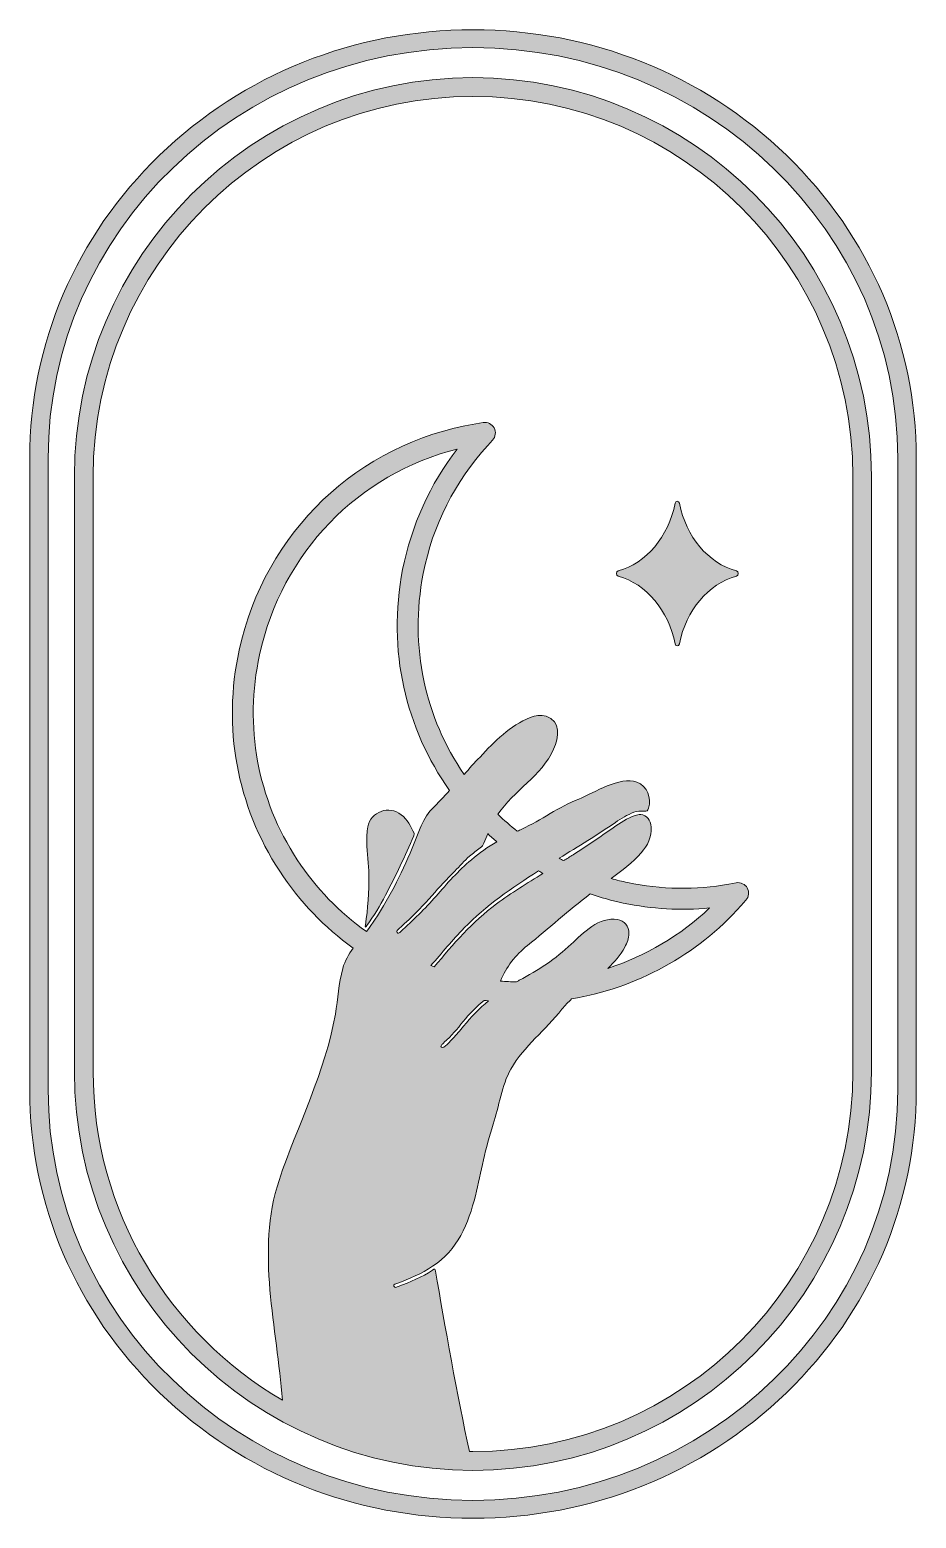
# Model space of a CAD drawing. Header units: inches. Extents: x 2.6 to 9.7, y -24.3 to -12.3.
import ezdxf

# ---------------------------------------------------------------- set-up
doc = ezdxf.new("R2010")
doc.units = ezdxf.units.IN
doc.header["$MEASUREMENT"] = 0
doc.layers.add('Layer 1', color=7, linetype='Continuous')

msp = doc.modelspace()

# ---------------------------------------------------------------- hatches: boundary and pattern name
at = {"layer": 'Layer 1', "true_color": 0xa16e58}
h = msp.add_hatch(color=35, dxfattribs=at)
h.dxf.hatch_style = 2
edge = h.paths.add_edge_path()
edge.add_spline(control_points=[(8.68, -13.293), (8.004, -12.64), (7.106, -12.281), (6.151, -12.281), (5.196, -12.281), (4.298, -12.64), (3.623, -13.293), (2.948, -13.945), (2.576, -14.813), (2.576, -15.736), (2.576, -15.736), (2.576, -20.826), (2.576, -20.826), (2.576, -21.749), (2.948, -22.617), (3.623, -23.269), (4.298, -23.922), (5.196, -24.281), (6.151, -24.281), (7.106, -24.281), (8.004, -23.922), (8.68, -23.269), (9.355, -22.617), (9.727, -21.749), (9.727, -20.826), (9.727, -20.826), (9.727, -15.736), (9.727, -15.736), (9.727, -14.813), (9.355, -13.945), (8.68, -13.293)], knot_values=[0, 0, 0, 0, 1, 1, 1, 2, 2, 2, 3, 3, 3, 4, 4, 4, 5, 5, 5, 6, 6, 6, 7, 7, 7, 8, 8, 8, 9, 9, 9, 10, 10, 10, 10], degree=3, periodic=1)
edge = h.paths.add_edge_path()
edge.add_spline(control_points=[(9.578, -20.826), (9.578, -22.652), (8.041, -24.137), (6.151, -24.137), (6.151, -24.137), (6.151, -24.137), (6.151, -24.137), (4.262, -24.137), (2.724, -22.652), (2.724, -20.826), (2.724, -20.826), (2.724, -15.736), (2.724, -15.736), (2.724, -13.91), (4.262, -12.425), (6.151, -12.425), (8.041, -12.425), (9.578, -13.91), (9.578, -15.736), (9.578, -15.736), (9.578, -20.826), (9.578, -20.826)], knot_values=[0, 0, 0, 0, 1, 1, 1, 2, 2, 2, 3, 3, 3, 4, 4, 4, 5, 5, 5, 6, 6, 6, 7, 7, 7, 7], degree=3, periodic=1)
h = msp.add_hatch(color=35, dxfattribs=at)
h.dxf.hatch_style = 2
edge = h.paths.add_edge_path()
edge.add_spline(control_points=[(6.151, -12.667), (4.379, -12.667), (2.936, -14.109), (2.936, -15.882), (2.936, -15.882), (2.936, -20.68), (2.936, -20.68), (2.936, -22.453), (4.379, -23.895), (6.151, -23.895), (7.924, -23.895), (9.366, -22.453), (9.366, -20.68), (9.366, -20.68), (9.366, -15.882), (9.366, -15.882), (9.366, -14.109), (7.924, -12.667), (6.151, -12.667)], knot_values=[0, 0, 0, 0, 1, 1, 1, 2, 2, 2, 3, 3, 3, 4, 4, 4, 5, 5, 5, 6, 6, 6, 6], degree=3, periodic=1)
edge = h.paths.add_edge_path()
edge.add_spline(control_points=[(9.216, -20.68), (9.216, -22.369), (7.841, -23.744), (6.151, -23.744), (6.151, -23.744), (6.151, -23.744), (6.151, -23.744), (6.141, -23.744), (6.132, -23.743), (6.122, -23.743), (6.029, -23.313), (5.919, -22.706), (5.85, -22.29), (5.846, -22.268), (5.844, -22.269), (5.826, -22.281), (5.738, -22.337), (5.644, -22.377), (5.547, -22.413), (5.537, -22.417), (5.52, -22.428), (5.514, -22.411), (5.508, -22.393), (5.527, -22.393), (5.538, -22.389), (5.638, -22.352), (5.735, -22.308), (5.826, -22.25), (6.024, -22.123), (6.116, -21.901), (6.171, -21.681), (6.219, -21.488), (6.25, -21.295), (6.314, -21.105), (6.362, -20.962), (6.382, -20.79), (6.457, -20.66), (6.566, -20.471), (6.736, -20.346), (6.869, -20.178), (6.893, -20.148), (6.919, -20.12), (6.947, -20.094), (7.468, -20.006), (7.955, -19.745), (8.314, -19.342), (8.314, -19.342), (8.353, -19.298), (8.353, -19.298), (8.377, -19.271), (8.382, -19.232), (8.364, -19.2), (8.347, -19.169), (8.311, -19.152), (8.275, -19.158), (8.275, -19.158), (8.216, -19.169), (8.216, -19.169), (7.946, -19.218), (7.67, -19.213), (7.398, -19.156), (7.354, -19.147), (7.31, -19.136), (7.266, -19.124), (7.353, -19.061), (7.437, -18.997), (7.509, -18.916), (7.56, -18.857), (7.594, -18.79), (7.588, -18.709), (7.585, -18.652), (7.553, -18.613), (7.505, -18.608), (7.489, -18.606), (7.474, -18.611), (7.46, -18.616), (7.395, -18.638), (7.338, -18.675), (7.282, -18.714), (7.176, -18.789), (7.069, -18.862), (6.959, -18.932), (6.934, -18.948), (6.909, -18.963), (6.883, -18.979), (6.871, -18.973), (6.859, -18.966), (6.846, -18.96), (7.001, -18.865), (7.155, -18.772), (7.3, -18.671), (7.347, -18.638), (7.396, -18.611), (7.449, -18.589), (7.475, -18.578), (7.503, -18.579), (7.53, -18.581), (7.555, -18.583), (7.56, -18.579), (7.567, -18.556), (7.593, -18.474), (7.558, -18.377), (7.474, -18.347), (7.333, -18.296), (7.132, -18.433), (7.005, -18.483), (6.842, -18.546), (6.702, -18.653), (6.544, -18.726), (6.532, -18.731), (6.52, -18.737), (6.509, -18.743), (6.454, -18.699), (6.402, -18.654), (6.352, -18.606), (6.482, -18.413), (6.703, -18.299), (6.802, -18.08), (6.843, -17.989), (6.863, -17.851), (6.741, -17.816), (6.697, -17.803), (6.654, -17.808), (6.612, -17.825), (6.452, -17.891), (6.324, -18.019), (6.208, -18.144), (6.164, -18.19), (6.122, -18.237), (6.079, -18.284), (5.768, -17.831), (5.635, -17.256), (5.75, -16.665), (5.826, -16.278), (6.005, -15.921), (6.27, -15.633), (6.27, -15.633), (6.31, -15.589), (6.31, -15.589), (6.334, -15.562), (6.339, -15.523), (6.322, -15.491), (6.305, -15.46), (6.27, -15.442), (6.234, -15.448), (6.234, -15.448), (6.175, -15.458), (6.175, -15.458), (5.223, -15.614), (4.473, -16.33), (4.265, -17.283), (4.13, -17.903), (4.246, -18.536), (4.592, -19.065), (4.753, -19.31), (4.954, -19.518), (5.185, -19.685), (5.149, -19.734), (5.118, -19.787), (5.101, -19.848), (5.068, -19.969), (5.062, -20.094), (5.041, -20.217), (4.96, -20.686), (4.737, -21.109), (4.587, -21.557), (4.398, -22.123), (4.571, -22.751), (4.614, -23.329), (3.702, -22.797), (3.087, -21.809), (3.087, -20.68), (3.087, -20.68), (3.087, -15.882), (3.087, -15.882), (3.087, -14.193), (4.462, -12.818), (6.151, -12.818), (7.841, -12.818), (9.216, -14.193), (9.216, -15.882), (9.216, -15.882), (9.216, -20.68), (9.216, -20.68)], knot_values=[0, 0, 0, 0, 1, 1, 1, 2, 2, 2, 3, 3, 3, 4, 4, 4, 5, 5, 5, 6, 6, 6, 7, 7, 7, 8, 8, 8, 9, 9, 9, 10, 10, 10, 11, 11, 11, 12, 12, 12, 13, 13, 13, 14, 14, 14, 15, 15, 15, 16, 16, 16, 17, 17, 17, 18, 18, 18, 19, 19, 19, 20, 20, 20, 21, 21, 21, 22, 22, 22, 23, 23, 23, 24, 24, 24, 25, 25, 25, 26, 26, 26, 27, 27, 27, 28, 28, 28, 29, 29, 29, 30, 30, 30, 31, 31, 31, 32, 32, 32, 33, 33, 33, 34, 34, 34, 35, 35, 35, 36, 36, 36, 37, 37, 37, 38, 38, 38, 39, 39, 39, 40, 40, 40, 41, 41, 41, 42, 42, 42, 43, 43, 43, 44, 44, 44, 45, 45, 45, 46, 46, 46, 47, 47, 47, 48, 48, 48, 49, 49, 49, 50, 50, 50, 51, 51, 51, 52, 52, 52, 53, 53, 53, 54, 54, 54, 55, 55, 55, 56, 56, 56, 57, 57, 57, 58, 58, 58, 59, 59, 59, 60, 60, 60, 61, 61, 61, 61], degree=3, periodic=1)
edge = h.paths.add_edge_path()
edge.add_spline(control_points=[(5.963, -18.413), (5.916, -18.465), (5.869, -18.516), (5.82, -18.565), (5.776, -18.609), (5.748, -18.662), (5.726, -18.719), (5.643, -18.934), (5.548, -19.145), (5.43, -19.344), (5.387, -19.416), (5.342, -19.486), (5.291, -19.552), (5.073, -19.397), (4.884, -19.202), (4.733, -18.972), (4.412, -18.482), (4.304, -17.895), (4.43, -17.319), (4.43, -17.319), (4.43, -17.319), (4.43, -17.319), (4.61, -16.495), (5.226, -15.861), (6.025, -15.661), (5.805, -15.944), (5.654, -16.277), (5.584, -16.632), (5.457, -17.285), (5.61, -17.919), (5.963, -18.413)], knot_values=[0, 0, 0, 0, 1, 1, 1, 2, 2, 2, 3, 3, 3, 4, 4, 4, 5, 5, 5, 6, 6, 6, 7, 7, 7, 8, 8, 8, 9, 9, 9, 10, 10, 10, 10], degree=3, periodic=1)
edge = h.paths.add_edge_path()
edge.add_spline(control_points=[(7.364, -19.321), (7.595, -19.37), (7.829, -19.383), (8.06, -19.361), (7.825, -19.584), (7.543, -19.748), (7.239, -19.848), (7.292, -19.798), (7.339, -19.743), (7.376, -19.677), (7.395, -19.642), (7.409, -19.606), (7.409, -19.566), (7.409, -19.507), (7.375, -19.466), (7.316, -19.455), (7.172, -19.427), (7.037, -19.565), (6.943, -19.654), (6.82, -19.771), (6.674, -19.864), (6.525, -19.944), (6.518, -19.948), (6.51, -19.953), (6.503, -19.957), (6.46, -19.956), (6.416, -19.954), (6.373, -19.95), (6.419, -19.835), (6.494, -19.741), (6.591, -19.663), (6.762, -19.527), (6.922, -19.38), (7.096, -19.248), (7.182, -19.277), (7.272, -19.302), (7.364, -19.321)], knot_values=[0, 0, 0, 0, 1, 1, 1, 2, 2, 2, 3, 3, 3, 4, 4, 4, 5, 5, 5, 6, 6, 6, 7, 7, 7, 8, 8, 8, 9, 9, 9, 10, 10, 10, 11, 11, 11, 12, 12, 12, 12], degree=3, periodic=1)
edge = h.paths.add_edge_path()
edge.add_spline(control_points=[(6.241, -20.106), (6.253, -20.107), (6.264, -20.109), (6.276, -20.11), (6.203, -20.17), (6.135, -20.238), (6.075, -20.315), (6.048, -20.35), (6.019, -20.383), (5.988, -20.414), (5.976, -20.427), (5.913, -20.503), (5.896, -20.484), (5.889, -20.477), (5.895, -20.469), (5.901, -20.463), (5.907, -20.457), (5.914, -20.45), (5.92, -20.444), (5.976, -20.393), (6.025, -20.336), (6.072, -20.277), (6.122, -20.214), (6.178, -20.156), (6.241, -20.106)], knot_values=[0, 0, 0, 0, 1, 1, 1, 2, 2, 2, 3, 3, 3, 4, 4, 4, 5, 5, 5, 6, 6, 6, 7, 7, 7, 8, 8, 8, 8], degree=3, periodic=1)
edge = h.paths.add_edge_path()
edge.add_spline(control_points=[(6.34, -19.329), (6.148, -19.472), (5.991, -19.652), (5.839, -19.836), (5.83, -19.833), (5.821, -19.83), (5.812, -19.826), (5.9, -19.724), (5.986, -19.619), (6.081, -19.522), (6.256, -19.343), (6.465, -19.198), (6.681, -19.062), (6.692, -19.069), (6.704, -19.076), (6.716, -19.083), (6.588, -19.161), (6.461, -19.24), (6.34, -19.329)], knot_values=[0, 0, 0, 0, 1, 1, 1, 2, 2, 2, 3, 3, 3, 4, 4, 4, 5, 5, 5, 6, 6, 6, 6], degree=3, periodic=1)
edge = h.paths.add_edge_path()
edge.add_spline(control_points=[(6.138, -18.972), (6.034, -19.061), (5.942, -19.163), (5.853, -19.267), (5.765, -19.368), (5.666, -19.46), (5.568, -19.552), (5.566, -19.554), (5.563, -19.556), (5.561, -19.558), (5.554, -19.562), (5.546, -19.568), (5.539, -19.559), (5.532, -19.551), (5.538, -19.544), (5.544, -19.538), (5.566, -19.517), (5.589, -19.497), (5.611, -19.476), (5.684, -19.407), (5.755, -19.337), (5.821, -19.261), (5.879, -19.193), (5.942, -19.129), (6.004, -19.065), (6.044, -19.024), (6.081, -18.981), (6.124, -18.944), (6.152, -18.921), (6.18, -18.897), (6.21, -18.876), (6.224, -18.866), (6.233, -18.854), (6.239, -18.838), (6.249, -18.813), (6.259, -18.787), (6.27, -18.762), (6.294, -18.785), (6.319, -18.806), (6.344, -18.827), (6.272, -18.869), (6.203, -18.916), (6.138, -18.972)], knot_values=[0, 0, 0, 0, 1, 1, 1, 2, 2, 2, 3, 3, 3, 4, 4, 4, 5, 5, 5, 6, 6, 6, 7, 7, 7, 8, 8, 8, 9, 9, 9, 10, 10, 10, 11, 11, 11, 12, 12, 12, 13, 13, 13, 14, 14, 14, 14], degree=3, periodic=1)
h = msp.add_hatch(color=35, dxfattribs=at)
h.dxf.hatch_style = 2
edge = h.paths.add_edge_path()
edge.add_spline(control_points=[(8.277, -16.644), (8.277, -16.644), (8.277, -16.644), (8.277, -16.644), (8.048, -16.581), (7.87, -16.369), (7.817, -16.098), (7.817, -16.098), (7.817, -16.098), (7.817, -16.098), (7.812, -16.076), (7.786, -16.076), (7.782, -16.098), (7.782, -16.098), (7.782, -16.098), (7.782, -16.098), (7.728, -16.369), (7.55, -16.581), (7.322, -16.644), (7.322, -16.644), (7.322, -16.644), (7.322, -16.644), (7.303, -16.649), (7.303, -16.681), (7.322, -16.686), (7.322, -16.686), (7.322, -16.686), (7.322, -16.686), (7.55, -16.749), (7.728, -16.961), (7.782, -17.232), (7.782, -17.232), (7.782, -17.232), (7.782, -17.232), (7.786, -17.254), (7.812, -17.254), (7.817, -17.232), (7.87, -16.961), (8.048, -16.749), (8.277, -16.686), (8.277, -16.686), (8.277, -16.686), (8.277, -16.686), (8.295, -16.681), (8.295, -16.649), (8.277, -16.644)], knot_values=[0, 0, 0, 0, 1, 1, 1, 2, 2, 2, 3, 3, 3, 4, 4, 4, 5, 5, 5, 6, 6, 6, 7, 7, 7, 8, 8, 8, 9, 9, 9, 10, 10, 10, 11, 11, 11, 12, 12, 12, 13, 13, 13, 14, 14, 14, 15, 15, 15, 15], degree=3, periodic=1)
h = msp.add_hatch(color=35, dxfattribs=at)
h.dxf.hatch_style = 2
edge = h.paths.add_edge_path()
edge.add_spline(control_points=[(5.303, -18.708), (5.295, -18.749), (5.293, -18.79), (5.294, -18.831), (5.296, -18.919), (5.312, -19.007), (5.312, -19.096), (5.312, -19.23), (5.303, -19.366), (5.284, -19.499), (5.283, -19.505), (5.281, -19.514), (5.284, -19.516), (5.286, -19.517), (5.293, -19.508), (5.296, -19.502), (5.351, -19.424), (5.402, -19.344), (5.446, -19.259), (5.528, -19.102), (5.604, -18.942), (5.673, -18.78), (5.676, -18.773), (5.68, -18.767), (5.676, -18.759), (5.65, -18.703), (5.622, -18.649), (5.573, -18.609), (5.474, -18.531), (5.327, -18.583), (5.303, -18.708)], knot_values=[0, 0, 0, 0, 1, 1, 1, 2, 2, 2, 3, 3, 3, 4, 4, 4, 5, 5, 5, 6, 6, 6, 7, 7, 7, 8, 8, 8, 9, 9, 9, 10, 10, 10, 10], degree=3, periodic=1)

# ---------------------------------------------------------------- linework, layer by layer
at = {"layer": 'Layer 1', "lineweight": 0}
for points, knots in [([(8.68, -13.293), (8.004, -12.64), (7.106, -12.281), (6.151, -12.281), (5.196, -12.281), (4.298, -12.64), (3.623, -13.293), (2.948, -13.945), (2.576, -14.813), (2.576, -15.736), (2.576, -15.736), (2.576, -20.826), (2.576, -20.826), (2.576, -21.749), (2.948, -22.617), (3.623, -23.269), (4.298, -23.922), (5.196, -24.281), (6.151, -24.281), (7.106, -24.281), (8.004, -23.922), (8.68, -23.269), (9.355, -22.617), (9.727, -21.749), (9.727, -20.826), (9.727, -20.826), (9.727, -15.736), (9.727, -15.736), (9.727, -14.813), (9.355, -13.945), (8.68, -13.293)], [0, 0, 0, 0, 1, 1, 1, 2, 2, 2, 3, 3, 3, 4, 4, 4, 5, 5, 5, 6, 6, 6, 7, 7, 7, 8, 8, 8, 9, 9, 9, 10, 10, 10, 10]), ([(9.578, -20.826), (9.578, -22.652), (8.041, -24.137), (6.151, -24.137), (6.151, -24.137), (6.151, -24.137), (6.151, -24.137), (4.262, -24.137), (2.724, -22.652), (2.724, -20.826), (2.724, -20.826), (2.724, -15.736), (2.724, -15.736), (2.724, -13.91), (4.262, -12.425), (6.151, -12.425), (8.041, -12.425), (9.578, -13.91), (9.578, -15.736), (9.578, -15.736), (9.578, -20.826), (9.578, -20.826)], [0, 0, 0, 0, 1, 1, 1, 2, 2, 2, 3, 3, 3, 4, 4, 4, 5, 5, 5, 6, 6, 6, 7, 7, 7, 7]), ([(6.151, -12.667), (4.379, -12.667), (2.936, -14.109), (2.936, -15.882), (2.936, -15.882), (2.936, -20.68), (2.936, -20.68), (2.936, -22.453), (4.379, -23.895), (6.151, -23.895), (7.924, -23.895), (9.366, -22.453), (9.366, -20.68), (9.366, -20.68), (9.366, -15.882), (9.366, -15.882), (9.366, -14.109), (7.924, -12.667), (6.151, -12.667)], [0, 0, 0, 0, 1, 1, 1, 2, 2, 2, 3, 3, 3, 4, 4, 4, 5, 5, 5, 6, 6, 6, 6]), ([(9.216, -20.68), (9.216, -22.369), (7.841, -23.744), (6.151, -23.744), (6.151, -23.744), (6.151, -23.744), (6.151, -23.744), (6.141, -23.744), (6.132, -23.743), (6.122, -23.743), (6.029, -23.313), (5.919, -22.706), (5.85, -22.29), (5.846, -22.268), (5.844, -22.269), (5.826, -22.281), (5.738, -22.337), (5.644, -22.377), (5.547, -22.413), (5.537, -22.417), (5.52, -22.428), (5.514, -22.411), (5.508, -22.393), (5.527, -22.393), (5.538, -22.389), (5.638, -22.352), (5.735, -22.308), (5.826, -22.25), (6.024, -22.123), (6.116, -21.901), (6.171, -21.681), (6.219, -21.488), (6.25, -21.295), (6.314, -21.105), (6.362, -20.962), (6.382, -20.79), (6.457, -20.66), (6.566, -20.471), (6.736, -20.346), (6.869, -20.178), (6.893, -20.148), (6.919, -20.12), (6.947, -20.094), (7.468, -20.006), (7.955, -19.745), (8.314, -19.342), (8.314, -19.342), (8.353, -19.298), (8.353, -19.298), (8.377, -19.271), (8.382, -19.232), (8.364, -19.2), (8.347, -19.169), (8.311, -19.152), (8.275, -19.158), (8.275, -19.158), (8.216, -19.169), (8.216, -19.169), (7.946, -19.218), (7.67, -19.213), (7.398, -19.156), (7.354, -19.147), (7.31, -19.136), (7.266, -19.124), (7.353, -19.061), (7.437, -18.997), (7.509, -18.916), (7.56, -18.857), (7.594, -18.79), (7.588, -18.709), (7.585, -18.652), (7.553, -18.613), (7.505, -18.608), (7.489, -18.606), (7.474, -18.611), (7.46, -18.616), (7.395, -18.638), (7.338, -18.675), (7.282, -18.714), (7.176, -18.789), (7.069, -18.862), (6.959, -18.932), (6.934, -18.948), (6.909, -18.963), (6.883, -18.979), (6.871, -18.973), (6.859, -18.966), (6.846, -18.96), (7.001, -18.865), (7.155, -18.772), (7.3, -18.671), (7.347, -18.638), (7.396, -18.611), (7.449, -18.589), (7.475, -18.578), (7.503, -18.579), (7.53, -18.581), (7.555, -18.583), (7.56, -18.579), (7.567, -18.556), (7.593, -18.474), (7.558, -18.377), (7.474, -18.347), (7.333, -18.296), (7.132, -18.433), (7.005, -18.483), (6.842, -18.546), (6.702, -18.653), (6.544, -18.726), (6.532, -18.731), (6.52, -18.737), (6.509, -18.743), (6.454, -18.699), (6.402, -18.654), (6.352, -18.606), (6.482, -18.413), (6.703, -18.299), (6.802, -18.08), (6.843, -17.989), (6.863, -17.851), (6.741, -17.816), (6.697, -17.803), (6.654, -17.808), (6.612, -17.825), (6.452, -17.891), (6.324, -18.019), (6.208, -18.144), (6.164, -18.19), (6.122, -18.237), (6.079, -18.284), (5.768, -17.831), (5.635, -17.256), (5.75, -16.665), (5.826, -16.278), (6.005, -15.921), (6.27, -15.633), (6.27, -15.633), (6.31, -15.589), (6.31, -15.589), (6.334, -15.562), (6.339, -15.523), (6.322, -15.491), (6.305, -15.46), (6.27, -15.442), (6.234, -15.448), (6.234, -15.448), (6.175, -15.458), (6.175, -15.458), (5.223, -15.614), (4.473, -16.33), (4.265, -17.283), (4.13, -17.903), (4.246, -18.536), (4.592, -19.065), (4.753, -19.31), (4.954, -19.518), (5.185, -19.685), (5.149, -19.734), (5.118, -19.787), (5.101, -19.848), (5.068, -19.969), (5.062, -20.094), (5.041, -20.217), (4.96, -20.686), (4.737, -21.109), (4.587, -21.557), (4.398, -22.123), (4.571, -22.751), (4.614, -23.329), (3.702, -22.797), (3.087, -21.809), (3.087, -20.68), (3.087, -20.68), (3.087, -15.882), (3.087, -15.882), (3.087, -14.193), (4.462, -12.818), (6.151, -12.818), (7.841, -12.818), (9.216, -14.193), (9.216, -15.882), (9.216, -15.882), (9.216, -20.68), (9.216, -20.68)], [0, 0, 0, 0, 1, 1, 1, 2, 2, 2, 3, 3, 3, 4, 4, 4, 5, 5, 5, 6, 6, 6, 7, 7, 7, 8, 8, 8, 9, 9, 9, 10, 10, 10, 11, 11, 11, 12, 12, 12, 13, 13, 13, 14, 14, 14, 15, 15, 15, 16, 16, 16, 17, 17, 17, 18, 18, 18, 19, 19, 19, 20, 20, 20, 21, 21, 21, 22, 22, 22, 23, 23, 23, 24, 24, 24, 25, 25, 25, 26, 26, 26, 27, 27, 27, 28, 28, 28, 29, 29, 29, 30, 30, 30, 31, 31, 31, 32, 32, 32, 33, 33, 33, 34, 34, 34, 35, 35, 35, 36, 36, 36, 37, 37, 37, 38, 38, 38, 39, 39, 39, 40, 40, 40, 41, 41, 41, 42, 42, 42, 43, 43, 43, 44, 44, 44, 45, 45, 45, 46, 46, 46, 47, 47, 47, 48, 48, 48, 49, 49, 49, 50, 50, 50, 51, 51, 51, 52, 52, 52, 53, 53, 53, 54, 54, 54, 55, 55, 55, 56, 56, 56, 57, 57, 57, 58, 58, 58, 59, 59, 59, 60, 60, 60, 61, 61, 61, 61]), ([(5.963, -18.413), (5.916, -18.465), (5.869, -18.516), (5.82, -18.565), (5.776, -18.609), (5.748, -18.662), (5.726, -18.719), (5.643, -18.934), (5.548, -19.145), (5.43, -19.344), (5.387, -19.416), (5.342, -19.486), (5.291, -19.552), (5.073, -19.397), (4.884, -19.202), (4.733, -18.972), (4.412, -18.482), (4.304, -17.895), (4.43, -17.319), (4.43, -17.319), (4.43, -17.319), (4.43, -17.319), (4.61, -16.495), (5.226, -15.861), (6.025, -15.661), (5.805, -15.944), (5.654, -16.277), (5.584, -16.632), (5.457, -17.285), (5.61, -17.919), (5.963, -18.413)], [0, 0, 0, 0, 1, 1, 1, 2, 2, 2, 3, 3, 3, 4, 4, 4, 5, 5, 5, 6, 6, 6, 7, 7, 7, 8, 8, 8, 9, 9, 9, 10, 10, 10, 10]), ([(8.277, -16.644), (8.277, -16.644), (8.277, -16.644), (8.277, -16.644), (8.048, -16.581), (7.87, -16.369), (7.817, -16.098), (7.817, -16.098), (7.817, -16.098), (7.817, -16.098), (7.812, -16.076), (7.786, -16.076), (7.782, -16.098), (7.782, -16.098), (7.782, -16.098), (7.782, -16.098), (7.728, -16.369), (7.55, -16.581), (7.322, -16.644), (7.322, -16.644), (7.322, -16.644), (7.322, -16.644), (7.303, -16.649), (7.303, -16.681), (7.322, -16.686), (7.322, -16.686), (7.322, -16.686), (7.322, -16.686), (7.55, -16.749), (7.728, -16.961), (7.782, -17.232), (7.782, -17.232), (7.782, -17.232), (7.782, -17.232), (7.786, -17.254), (7.812, -17.254), (7.817, -17.232), (7.87, -16.961), (8.048, -16.749), (8.277, -16.686), (8.277, -16.686), (8.277, -16.686), (8.277, -16.686), (8.295, -16.681), (8.295, -16.649), (8.277, -16.644)], [0, 0, 0, 0, 1, 1, 1, 2, 2, 2, 3, 3, 3, 4, 4, 4, 5, 5, 5, 6, 6, 6, 7, 7, 7, 8, 8, 8, 9, 9, 9, 10, 10, 10, 11, 11, 11, 12, 12, 12, 13, 13, 13, 14, 14, 14, 15, 15, 15, 15]), ([(5.303, -18.708), (5.295, -18.749), (5.293, -18.79), (5.294, -18.831), (5.296, -18.919), (5.312, -19.007), (5.312, -19.096), (5.312, -19.23), (5.303, -19.366), (5.284, -19.499), (5.283, -19.505), (5.281, -19.514), (5.284, -19.516), (5.286, -19.517), (5.293, -19.508), (5.296, -19.502), (5.351, -19.424), (5.402, -19.344), (5.446, -19.259), (5.528, -19.102), (5.604, -18.942), (5.673, -18.78), (5.676, -18.773), (5.68, -18.767), (5.676, -18.759), (5.65, -18.703), (5.622, -18.649), (5.573, -18.609), (5.474, -18.531), (5.327, -18.583), (5.303, -18.708)], [0, 0, 0, 0, 1, 1, 1, 2, 2, 2, 3, 3, 3, 4, 4, 4, 5, 5, 5, 6, 6, 6, 7, 7, 7, 8, 8, 8, 9, 9, 9, 10, 10, 10, 10]), ([(6.138, -18.972), (6.034, -19.061), (5.942, -19.163), (5.853, -19.267), (5.765, -19.368), (5.666, -19.46), (5.568, -19.552), (5.566, -19.554), (5.563, -19.556), (5.561, -19.558), (5.554, -19.562), (5.546, -19.568), (5.539, -19.559), (5.532, -19.551), (5.538, -19.544), (5.544, -19.538), (5.566, -19.517), (5.589, -19.497), (5.611, -19.476), (5.684, -19.407), (5.755, -19.337), (5.821, -19.261), (5.879, -19.193), (5.942, -19.129), (6.004, -19.065), (6.044, -19.024), (6.081, -18.981), (6.124, -18.944), (6.152, -18.921), (6.18, -18.897), (6.21, -18.876), (6.224, -18.866), (6.233, -18.854), (6.239, -18.838), (6.249, -18.813), (6.259, -18.787), (6.27, -18.762), (6.294, -18.785), (6.319, -18.806), (6.344, -18.827), (6.272, -18.869), (6.203, -18.916), (6.138, -18.972)], [0, 0, 0, 0, 1, 1, 1, 2, 2, 2, 3, 3, 3, 4, 4, 4, 5, 5, 5, 6, 6, 6, 7, 7, 7, 8, 8, 8, 9, 9, 9, 10, 10, 10, 11, 11, 11, 12, 12, 12, 13, 13, 13, 14, 14, 14, 14]), ([(6.34, -19.329), (6.148, -19.472), (5.991, -19.652), (5.839, -19.836), (5.83, -19.833), (5.821, -19.83), (5.812, -19.826), (5.9, -19.724), (5.986, -19.619), (6.081, -19.522), (6.256, -19.343), (6.465, -19.198), (6.681, -19.062), (6.692, -19.069), (6.704, -19.076), (6.716, -19.083), (6.588, -19.161), (6.461, -19.24), (6.34, -19.329)], [0, 0, 0, 0, 1, 1, 1, 2, 2, 2, 3, 3, 3, 4, 4, 4, 5, 5, 5, 6, 6, 6, 6]), ([(7.364, -19.321), (7.595, -19.37), (7.829, -19.383), (8.06, -19.361), (7.825, -19.584), (7.543, -19.748), (7.239, -19.848), (7.292, -19.798), (7.339, -19.743), (7.376, -19.677), (7.395, -19.642), (7.409, -19.606), (7.409, -19.566), (7.409, -19.507), (7.375, -19.466), (7.316, -19.455), (7.172, -19.427), (7.037, -19.565), (6.943, -19.654), (6.82, -19.771), (6.674, -19.864), (6.525, -19.944), (6.518, -19.948), (6.51, -19.953), (6.503, -19.957), (6.46, -19.956), (6.416, -19.954), (6.373, -19.95), (6.419, -19.835), (6.494, -19.741), (6.591, -19.663), (6.762, -19.527), (6.922, -19.38), (7.096, -19.248), (7.182, -19.277), (7.272, -19.302), (7.364, -19.321)], [0, 0, 0, 0, 1, 1, 1, 2, 2, 2, 3, 3, 3, 4, 4, 4, 5, 5, 5, 6, 6, 6, 7, 7, 7, 8, 8, 8, 9, 9, 9, 10, 10, 10, 11, 11, 11, 12, 12, 12, 12]), ([(6.241, -20.106), (6.253, -20.107), (6.264, -20.109), (6.276, -20.11), (6.203, -20.17), (6.135, -20.238), (6.075, -20.315), (6.048, -20.35), (6.019, -20.383), (5.988, -20.414), (5.976, -20.427), (5.913, -20.503), (5.896, -20.484), (5.889, -20.477), (5.895, -20.469), (5.901, -20.463), (5.907, -20.457), (5.914, -20.45), (5.92, -20.444), (5.976, -20.393), (6.025, -20.336), (6.072, -20.277), (6.122, -20.214), (6.178, -20.156), (6.241, -20.106)], [0, 0, 0, 0, 1, 1, 1, 2, 2, 2, 3, 3, 3, 4, 4, 4, 5, 5, 5, 6, 6, 6, 7, 7, 7, 8, 8, 8, 8])]:
    msp.add_open_spline(points, degree=3, knots=knots, dxfattribs=at)

doc.saveas('drawing.dxf')
